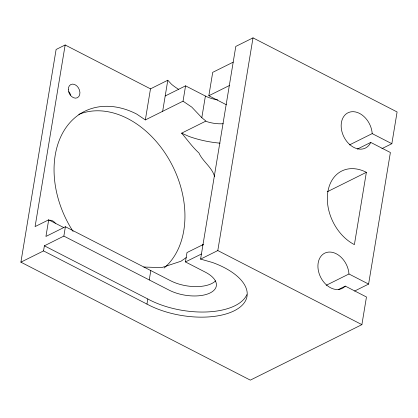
<?xml version="1.0" encoding="UTF-8"?>
<svg xmlns="http://www.w3.org/2000/svg" width="418" height="418" viewBox="0 0 418 418"><rect width="100%" height="100%" fill="white"/><g stroke="black" fill="none" stroke-linecap="round" stroke-linejoin="round"><path stroke-width="0.63" d="M20.9 262.17L43.54 250.91L146.964 304.09A61.503 29.631 9.4 0 0 237.508 308.933A61.503 29.631 9.4 0 0 212.401 262.473L200.593 259.113L235.799 46.424L253.01 37.866L397.1 111.956L391.844 143.708L372.203 133.614A19.683 14.348 63.6 0 0 350.237 111.972A19.683 14.348 63.6 0 0 345.623 139.847A19.683 14.348 63.6 0 0 370.745 142.418L390.386 152.518L368.603 284.083L348.967 273.989A19.683 14.348 63.6 0 0 328.255 252.127A19.683 14.348 63.6 0 0 320.658 277.265A19.683 14.348 63.6 0 0 345.299 286.111L366.466 296.994L361.889 324.645L250.319 380.134L20.9 262.17L56.111 49.481L65.156 44.982L150.485 88.856L167.801 80.24L171.511 84.264A61.503 29.631 9.4 0 0 178.669 89.374M65.156 44.982L35.091 226.598L48.687 219.837L63.776 227.596M43.54 250.91L44.386 245.805L63.855 236.092L169.112 290.134A29.521 14.222 9.4 0 0 210.144 292.934A29.521 14.222 9.4 0 0 205.295 272.139L185.446 261.929L186.992 252.571L202.986 244.65M48.687 219.837L45.933 236.447L65.401 226.734L170.659 280.776A29.521 14.222 9.4 0 0 215.594 280.844M63.855 236.092L65.401 226.734M73.108 231.478A88.564 64.565 63.6 0 1 62.554 133.196A88.564 64.565 63.6 0 1 136.702 114.077L145.339 119.929L150.485 88.856M162.659 111.313L167.801 80.24M149.257 279.929L150.809 270.571M146.964 304.09L147.81 298.985L44.386 245.805M145.339 119.929L183.032 101.182L185.571 85.847L205.395 96.041A22.144 10.664 9.4 0 0 217.71 99.897M223.207 123.723A22.144 10.664 9.4 0 1 206.435 121.497L201.81 117.693L205.395 96.041M226.394 104.777L208.838 95.748L212.71 72.351L233.197 62.162M200.593 259.113L217.799 250.554L253.01 37.866M366.361 172.315L354.391 244.629A41.821 30.488 63.6 0 1 327.874 191.757A41.821 30.488 63.6 0 1 366.361 172.315L327.226 191.778M202.49 245.272L203.31 244.274M186.256 257.561L180.984 261.229L161.614 267.614L143.802 267.034M165.199 95.983L185.571 85.847M208.838 95.748L229.32 85.559M214.538 176.448C211.926 167.132 202.814 161.646 198.911 152.946C192.337 147.026 187.353 139.732 181.616 133.164L205.698 121.189M349.422 144.941L372.203 133.614M357.312 149.101L370.745 142.418M381.911 148.651L391.844 143.708M326.186 285.316L348.967 273.989M338.293 289.596L345.299 286.111M354.584 291.059L368.603 284.083M185.446 261.929L201.434 254.008M181.616 133.164L189.051 136.461A61.503 29.631 9.4 0 0 220.051 143.155M217.799 250.554L361.889 324.645M183.032 101.182L191.773 107.102L201.81 117.693M78.809 114.375A88.564 64.565 63.6 0 1 170.241 161.541A88.564 64.565 63.6 0 1 164.096 268.042M68.923 91.673A7.383 5.382 63.6 0 1 70.595 95.105M246.86 294.627A61.503 29.631 9.4 0 1 147.81 298.985M49.627 220.249A7.383 5.382 63.6 0 1 55.359 223.196M68.291 89.823A7.383 5.382 63.6 0 0 77.346 97.765A7.383 5.382 63.6 0 0 76.703 85.805A7.383 5.382 63.6 0 0 68.291 89.823"/></g></svg>
